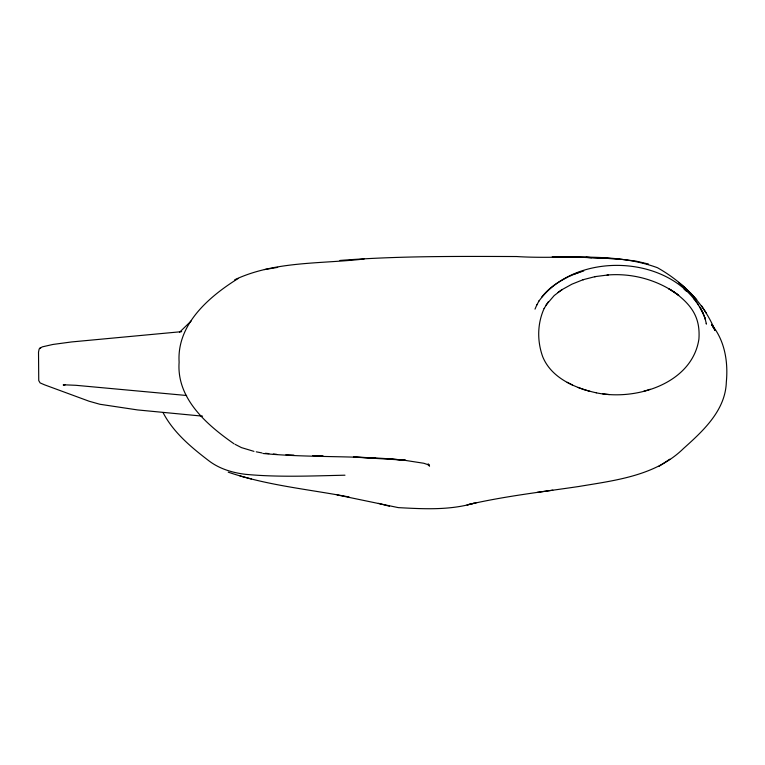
<?xml version="1.0" encoding="UTF-8"?>
<svg xmlns="http://www.w3.org/2000/svg" width="765" height="765" viewBox="0 0 765 765"><rect width="100%" height="100%" fill="white"/><g stroke="black" fill="none" stroke-linecap="round" stroke-linejoin="round"><path stroke-width="1.15" d="M535.003 309.127L536.925 304.7M544.183 308.391C537.374 323.375 536.992 340.645 542.634 356.528C551.249 378.044 575.117 388.142 596.279 392.818M544.097 308.553L548.314 301.764M536.762 305.053L539.22 300.549M539.009 300.989C577.594 247.86 680.219 254.726 704.957 317.963M546.009 305.092L554.204 295.548L562.198 289.505L557.953 292.479M181.678 331.656L71.642 341.936L52.938 344.451L42.218 346.88L39.149 349.003L38.518 352.168L38.747 380.578L40.115 382.911L44.513 384.814L89.056 401.214L99.871 404.264L137.585 409.935L202.543 416.15M541.706 297.097C549.069 287.783 557.178 282.486 568.376 276.796M179.565 332.24L191.24 320.898M40.354 347.731L39.56 348.419M64.365 384.489L63.916 384.795L75.878 385.302L186.622 395.495M476.681 502.605L467.052 504.89C503.752 496.313 541.276 492.038 578.512 486.54C615.27 480.363 655.586 475.907 683.556 448.453C703.188 430.867 725.478 410.423 726.329 382.06C728.242 362.18 724.904 340.894 711.995 325.039M669.824 459.182L658.703 466.507M561.902 289.715L571.924 284.169L583.456 279.56L582.892 279.751L595.486 276.528L594.606 276.681L608.185 274.951L607.085 275.037C632.416 272.856 658.407 280.009 678.737 295.328L668.495 288.52L673.841 291.8M238.288 278.422C209.103 296.552 176.696 324.322 179.115 362.189C176.419 398.603 206.942 424.938 234.033 443.796M234.692 279.78C274.645 260.884 321.185 264.021 364.14 258.991M569.399 276.347L573.473 274.559M596.27 392.818C635.734 401.109 692.229 383.667 698.923 339.038C700.319 318.508 692.832 305.665 673.86 291.828M580.912 271.766L580.396 271.948L583.743 270.982M579.841 272.158L573.96 274.291L579.325 272.34M643.566 391.374L650.183 389.27M473.659 503.322C449.265 510.418 423.418 508.964 398.336 507.625L337.03 494.888M277.676 267.387L264.413 269.586M537.049 492.402L552.808 490.174M339.918 260.454C398.708 255.864 457.69 256.361 516.605 256.533C563.212 259.574 612.708 251.389 657.451 267.712C682.686 281.96 704.144 303.409 715.036 330.509L711.746 324.666M344.977 475.199C311.814 475.926 278.527 477.437 245.45 474.319C232.388 472.713 219.383 468.849 208.816 460.75C191.279 447.343 173.445 432.569 163.098 412.67M312.675 455.577L323.002 455.777M561.787 256.935L591.842 257.585L552.254 256.744M375.452 458.044L353.43 457.068L403.365 460.09L423.8 463.265L429.136 465.043L427.778 464.355L429.548 466.124L428.266 463.896M285.909 454.773L293.923 455.137M617.479 258.876L585.98 257.375L617.479 258.876L635.744 261.056L648.462 264.03M404.207 460.186L405.88 460.377C358.412 455.127 310.494 458.053 262.988 453.482M388.725 458.847L403.365 460.09M265.407 453.282L268.811 453.607M273.344 454.037L276.748 454.353M602.763 393.879L609.399 394.568M349.089 497.001C308.725 489.275 267.301 485.507 228.219 472.168M253.951 451.369L241.453 447.611L235.094 444.341M256.256 451.819L262.003 452.957M378.388 503.351L389.471 506.239M239.971 475.935L251.293 478.966M583.867 389.576L589.978 391.384M577.967 387.425L583.848 389.576M567.161 382.29L572.383 384.967M685.048 287.793L678.536 282.371L690.805 293.311L696.724 299.67M684.092 289.18L686.587 291.379M693.616 298.379L694.773 299.88M697.594 303.514L698.531 305.053M695.605 300.941L696.934 302.663M714.051 327.841L711.632 324.37M706.535 313.401L701.62 305.847M699.65 306.832L703.475 314.08L700.769 308.611M711.766 324.637L713.965 328.529M703.226 313.478L705.311 319.263M705.196 318.938L705.043 318.345M704.995 318.125L706.42 324.092L706.277 323.413M64.069 384.728L63.199 384.958L64.107 384.814M65.025 384.766L63.744 384.814L65.006 384.785"/></g></svg>
